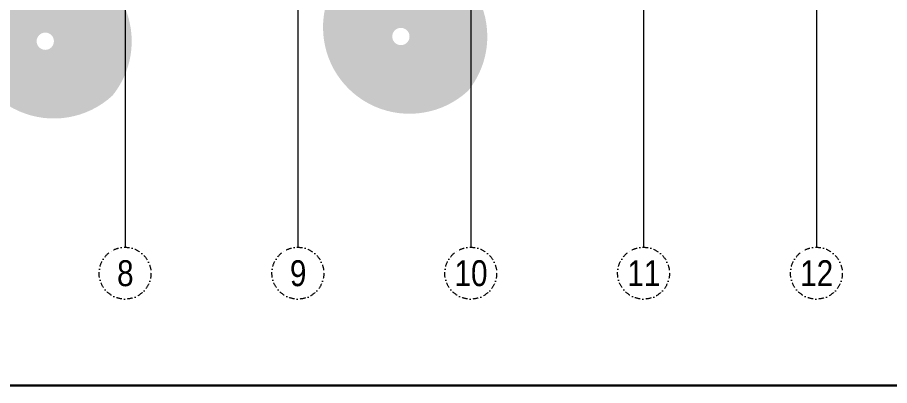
# Model space of a CAD drawing. Header units: centimetres. Extents: x 405464 to 563355, y 50011 to 66875.
# Drawn here: x 506939 to 508958, y 51111 to 51963 of the extents above; entities that cross this region are included whole.
import ezdxf
from ezdxf.enums import TextEntityAlignment as Align

# ---------------------------------------------------------------- set-up
doc = ezdxf.new("R2010")
doc.units = ezdxf.units.CM
doc.linetypes.add('DASHDOT', pattern=[25.4, 12.7, -6.35, 0, -6.35])
doc.layers.get('0').update_dxf_attribs({"lineweight": 9})
for name, color, linetype, lineweight in [('0-KRCN-MİMARİ-220526', 8, 'Continuous', 9), ('0-KRCN-Z-ANTET', 71, 'Continuous', 30), ('A_Aks', 30, 'DASHDOT', 9)]:
    doc.layers.add(name, color=color, linetype=linetype, lineweight=lineweight)
doc.styles.add('Antet_Style 02', font='swissck.ttf')

# ---------------------------------------------------------------- blocks, each defined once
blk = doc.blocks.new('a_aks')
at = {"layer": 'A_Aks', "color": 8, "ltscale": 200}
for p, q in [((2830, 5308), (2830, -831.1)), ((3230, 5308), (3230, -831.1)), ((3630, 5308), (3630, -831.1)), ((4030, 5308), (4030, -831.1)), ((4430, 5308), (4430, -831.1))]:
    blk.add_line(p, q, dxfattribs=at)
at = {"layer": 'A_Aks', "color": 8}
for centre in [(2830, -891.1), (3230, -891.1), (3630, -891.1), (4030, -891.1), (4430, -891.1)]:
    blk.add_circle(centre, 60, dxfattribs=at)
at = {"layer": 'A_Aks', "color": 8, "style": 'Antet_Style 02'}
for s, p in [('8', (2830.7, -891.1)), ('9', (3230.7, -891.1)), ('10', (3630.7, -891.1)), ('11', (4030.7, -891.1)), ('12', (4430.7, -891.1))]:
    blk.add_text(s, height=60, dxfattribs=at).set_placement(p, align=Align.MIDDLE_CENTER)
blk = doc.blocks.new('mimari_yeni_durum')
at = {"transparency": 33554559}
h = blk.add_hatch(color=8, dxfattribs=at)
h.dxf.hatch_style = 1
h.set_gradient(color1=(128, 128, 128), color2=(214, 214, 214), name='INVSPHERICAL')
h.paths.add_polyline_path([(2845.4, -354.3, 0.653656), (2509.8, -207.3, 0.171763), (2465.2, -333.1, 0.653656), (2800.8, -480.2, 0.171763)])
h.paths.add_polyline_path([(2625.4, -354.3, -1), (2665.4, -354.3, -1)], flags=16)
h = blk.add_hatch(color=8, dxfattribs=at)
h.dxf.hatch_style = 1
h.set_gradient(color1=(128, 128, 128), color2=(214, 214, 214), name='INVSPHERICAL')
h.paths.add_polyline_path([(3668.4, -343.4, 0.653656), (3332.8, -196.4, 0.171763), (3288.2, -322.2, 0.653656), (3623.8, -469.2, 0.171763)])
h.paths.add_polyline_path([(3448.4, -343.4, -1), (3488.4, -343.4, -1)], flags=16)
at = {"layer": 'A_Aks', "color": 8}
blk.add_blockref('a_aks', (0, 0), dxfattribs=at)
blk = doc.blocks.new('A$C9e52caec')
at = {"color": 8}
blk.add_blockref('mimari_yeni_durum', (0, 0), dxfattribs=at)

msp = doc.modelspace()

# ---------------------------------------------------------------- block references
at = {"layer": '0-KRCN-MİMARİ-220526', "rotation": 359.999999999997}
msp.add_blockref('A$C9e52caec', (504358.3, 52262.4, 74), dxfattribs=at)

# ---------------------------------------------------------------- next in the draw order: linework, layer by layer
at = {"layer": '0-KRCN-Z-ANTET'}
msp.add_lwpolyline([(503294.8, 57911.3), (518977.4, 57911.3), (518977.4, 51111.3), (503294.8, 51111.3)], close=True, dxfattribs=at)

doc.saveas('drawing.dxf')
